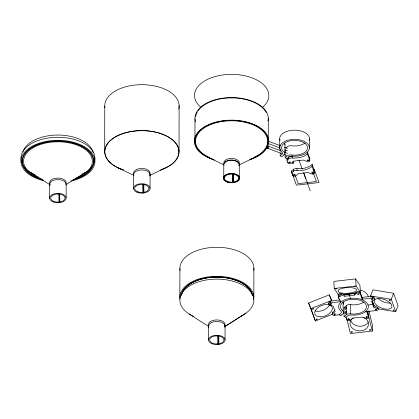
<?xml version="1.0" encoding="UTF-8"?>
<svg xmlns="http://www.w3.org/2000/svg" width="419" height="419" viewBox="0 0 419 419"><rect width="100%" height="100%" fill="white"/><g stroke="black" fill="none" stroke-linecap="round" stroke-linejoin="round"><path stroke-width="0.63" d="M49.604 198.129L49.631 184.36M58.959 193.934L59.168 202.696L59.184 194.086M59.687 193.85L59.896 202.613M66.15 197.978L66.171 184.177M104.687 152.045L104.771 106.138M133.525 188.498L133.551 174.723M142.879 184.302L143.089 193.059L143.099 184.454M143.607 184.219L143.817 192.976L143.832 184.213M150.065 188.341L150.091 174.545M179.033 151.348L179.112 105.447M179.856 297.438L179.908 268.38M194.935 141.601L194.971 118.718M208.51 339.998L208.536 326.228M217.859 335.802L218.069 344.565L218.084 335.954M218.587 335.719L218.797 344.481L218.812 335.713M223.767 178.19L223.793 164.421M225.05 339.846L225.076 326.045M232.603 174L232.707 182.469L232.718 174.335M233.331 173.916L233.435 182.385L233.446 174.252M239.27 178.049L239.291 164.248M253.851 297.254L253.904 268.202M268.239 140.92L268.275 118.038M279.703 148.216L279.724 139.035M287.23 159.063L287.02 158.476L285.15 157.78L287.413 155.842A3.719 2.111 0.1 0 1 291.415 154.962A13.01 7.39 0.1 0 0 307.551 147.42A13.01 7.39 0.1 0 0 290.095 140.847A13.01 7.39 0.1 0 0 284.176 152.238A3.719 2.111 0.1 0 1 284.312 154.674L282.05 156.617L280.191 155.915L280.196 152.851M280.196 151.018L280.201 149.18M284.925 153.443L284.941 144.262M285.15 157.78L285.156 154.721M285.161 152.888L285.166 149.824M309.353 157.303L309.798 160.377A1.859 1.058 0.1 0 1 309.018 161.467A1.859 1.058 0.1 0 1 306.949 161.467L303.204 160.058L293.787 161.142L291.315 163.263A1.859 1.058 0.1 0 1 289.409 163.714A1.859 1.058 0.1 0 1 287.942 162.886L287.015 160.315L287.02 158.476L289.56 156.528L292.326 156.14A14.869 8.443 0.1 0 0 309.374 147.106A14.869 8.443 0.1 0 0 289.896 139.773A14.869 8.443 0.1 0 0 281.903 152.217A3.719 2.111 0.1 0 1 281.846 154.491L280.191 155.915M287.942 162.886L287.942 161.991M288.665 158.895L288.67 157.062L290.262 156.297L292.326 156.14L292.326 157.979A3.719 2.111 0.1 0 0 288.665 158.895L287.015 160.315M314.025 169.753L314.47 172.832A1.859 1.058 0.1 0 1 313.69 173.916A1.859 1.058 0.1 0 1 311.626 173.922L307.881 172.513L298.459 173.592L295.987 175.718A1.859 1.058 0.1 0 1 294.08 176.169A1.859 1.058 0.1 0 1 292.614 175.341L291.687 172.764L291.692 170.931L293.342 169.517A3.719 2.111 0.1 0 1 297.003 168.595A14.869 8.443 0.1 0 0 312.129 164.468L314.475 170.999A1.859 1.058 0.1 0 1 314.093 171.874M292.614 175.341L292.619 173.995M291.687 172.764L293.337 171.35L293.342 169.517M293.337 171.35A3.719 2.111 0.1 0 1 296.998 170.433L297.003 168.595M309.798 160.377L307.452 153.852L307.452 152.018L309.798 158.544A1.859 1.058 0.1 0 1 309.421 159.419M309.416 148.137L309.432 138.956M314.47 172.832L312.124 166.306L312.129 164.468M363.718 302.062A13.01 7.39 0.1 0 1 350.336 304.655A3.719 2.111 0.1 0 0 346.335 305.535L344.072 307.478L344.057 316.654L345.921 317.356L347.576 315.936A3.719 2.111 0.1 0 1 351.237 315.015A14.869 8.443 0.1 0 0 368.285 305.975A14.869 8.443 0.1 0 0 348.802 298.647A14.869 8.443 0.1 0 0 340.815 311.092A3.719 2.111 0.1 0 1 340.752 313.365L339.102 314.784L334.566 315.303A1.859 1.058 0.1 0 1 332.655 314.858A1.859 1.058 0.1 0 1 332.644 313.684L335.121 311.563L333.194 306.21L329.454 304.802A1.859 1.058 0.1 0 1 328.653 303.717A1.859 1.058 0.1 0 1 330.104 302.885L330.109 301.544L332.293 300.8L339.809 299.936M332.644 313.684L332.649 312.632L334.97 309.981M334.566 315.303L334.572 313.957M340.568 302.45L338.222 295.924L338.222 294.578M339.097 314.213L339.097 314.789L340.956 315.486L343.219 313.548L343.219 312.972M340.307 300.491L340.307 301.717L330.104 302.885M340.956 315.486L340.956 314.915M362.425 299.941L360.078 293.415A1.859 1.058 0.1 0 0 358.612 292.588A1.859 1.058 0.1 0 0 356.705 293.038L354.233 295.159L344.811 296.243L341.066 294.835L341.071 293.777A1.87 0.634 -3.1 0 0 338.997 293.871A1.87 0.634 -3.1 0 0 338.248 294.573M343.219 313.548A3.719 2.111 0.1 0 0 343.082 311.113L343.098 301.931A3.719 2.111 0.1 0 1 343.376 304.236M344.811 296.243L344.816 294.489L341.071 293.777M345.921 316.785L346.853 319.927A1.859 1.058 0.1 0 0 348.32 320.755A1.859 1.058 0.1 0 0 350.221 320.299L352.698 318.178L362.116 317.094L365.86 318.508A1.859 1.058 0.1 0 0 367.929 318.503A1.859 1.058 0.1 0 0 368.71 317.419L368.71 316.073L367.243 311.495M344.057 316.654L346.319 314.716L346.335 305.535M346.319 314.716A3.719 2.111 0.1 0 1 350.321 313.836L350.336 304.655M354.233 295.159L354.233 293.405L356.705 291.985L356.705 293.038M360.078 293.415L360.078 292.069A1.87 0.634 -3.1 0 0 358.617 291.619A1.87 0.634 -3.1 0 0 356.663 291.975M372.36 298.035L372.36 296.694L370.176 296.453L362.163 297.37L362.163 299.208L372.36 298.035A1.859 1.058 0.1 0 1 374.272 298.48A1.859 1.058 0.1 0 1 374.282 299.653L371.81 301.78L373.732 307.127L377.477 308.536A1.859 1.058 0.1 0 1 378.278 309.62A1.859 1.058 0.1 0 1 376.822 310.453L365.331 311.773M373.732 307.127L373.738 305.372L372.172 301.025M377.477 308.536L377.477 307.483L373.738 305.372M368.311 310.872L368.034 313.768L372.292 331.031L350.436 333.54L346.633 318.131M372.292 331.031L372.737 326.391L368.94 310.982M370.972 297.092L370.548 295.914L372.863 289.838L393.588 293.274L398.05 305.687L395.735 311.757L378.153 308.845A1.87 0.948 17.2 0 0 377.509 307.467M395.735 311.757L391.273 299.344L393.588 293.274M285.732 148.117L287.429 146.66A3.719 2.111 0.1 0 1 291.43 145.781A13.01 7.39 0.1 0 0 305.032 143.026M224.83 326.574L246.016 313.098M66.129 184.585L84.874 172.707M224.799 326.59L243.779 314.575M149.855 175.414L165.086 168.077M238.757 165.123L254.595 157.492M315.376 320.98L308.62 303.026L329.36 294.835L331.659 300.376L310.914 308.567L315.376 320.98L332.566 314.198M313.103 169.863L314.391 169.711L319.006 182.543L296.422 185.135L292.027 172.916M355.668 278.913L356.098 285.978L360.371 292.462L359.947 285.397L355.668 278.913L333.812 281.421L334.242 288.487L338.515 294.971M334.242 288.487L356.098 285.978M343.659 294.379L355.228 293.049M344.816 294.489L354.233 293.405M343.816 294.735L355.385 293.41M368.034 304.995L372.769 304.456L372.774 302.701L372.407 302.659M370.548 295.914L391.273 299.344M268.438 141.219L280.39 145.718M284.574 147.294L287.565 148.415M267.662 143.308L280.211 148.033M284.993 149.834L287.382 150.73M268.427 146.179L280.981 150.903M284.564 152.254L287.554 153.38M267.652 148.274L281.997 153.673M283.789 154.344L286.779 155.47M344.072 307.478L344.654 307.693M208.322 157.324L223.767 164.824M118.383 167.904L133.713 175.352M30.116 172.078L50.065 184.805M189.021 313.946L208.762 326.537M360.078 292.069L362.294 297.736M349.598 294.075L349.519 295.704L350.488 298.391M308.62 303.026L310.914 308.567M372.25 300.643L374.162 305.964M371.8 300.968L374.031 307.174M366.625 311.621L368.71 317.419M313.527 173.639L316.371 181.553L298.16 183.642L295.316 175.729M303.833 173.052L310.212 190.797M298.941 159.985L302.24 169.166M303.56 172.838L305.54 178.342M291.692 170.931L291.87 171.429M329.36 294.835L331.487 300.748M288.67 157.062A3.719 2.111 0.1 0 1 292.326 156.14M307.452 153.852A14.869 8.443 0.1 0 1 292.326 157.979M309.777 159.037A1.87 1.414 4.7 0 1 309.432 160.226M309.023 160.503A1.87 1.414 4.7 0 1 308.389 160.697M280.075 140.48A14.869 8.443 0.1 0 1 294.437 130.168A14.869 8.443 0.1 0 1 309.128 140.365M284.192 143.057A3.719 2.111 0.1 0 1 284.794 144.922M312.124 166.306A14.869 8.443 0.1 0 1 296.998 170.433M314.449 171.491A1.87 1.414 4.7 0 1 314.109 172.675M313.574 173.01A1.87 1.414 4.7 0 1 312.794 173.173M313.208 172.02A0.744 0.56 4.7 0 1 312.103 172.015M294.992 174.11A0.744 0.56 4.7 0 1 293.892 174.105M23.019 151.568A35.505 20.164 0.1 0 1 58.702 135.054A35.505 20.164 0.1 0 1 93.123 152.49M50.149 184.376A8.27 4.698 0.1 0 1 57.324 178.065A8.27 4.698 0.1 0 1 65.987 183.768M35.186 174.807A36.998 21.008 0.1 0 1 30.362 144.236A36.998 21.008 0.1 0 1 84.392 143.607A36.998 21.008 0.1 0 1 81.998 174.262M49.971 185.607A8.27 4.698 0.1 0 1 57.382 179.594A8.27 4.698 0.1 0 1 66.066 185.051M42.083 179.348A35.505 20.164 0.1 0 1 30.142 148.755A35.505 20.164 0.1 0 1 85.298 148.509A35.505 20.164 0.1 0 1 74.43 179.206M38.862 177.556A34.389 19.531 0.1 0 1 32.195 148.352A34.389 19.531 0.1 0 1 84.046 148.645A34.389 19.531 0.1 0 1 76.567 177.771M42.492 179.699A35.877 20.374 0.1 0 1 29.985 148.53A35.877 20.374 0.1 0 1 86.251 148.85A35.877 20.374 0.1 0 1 72.88 179.871M43.812 180.73A36.998 21.008 0.1 0 1 28.838 148.321A36.998 21.008 0.1 0 1 87.801 148.96A36.998 21.008 0.1 0 1 70.9 181.024M200.533 106.997A37.181 21.112 0.1 0 1 207.3 79.516A37.181 21.112 0.1 0 1 256.182 79.652A37.181 21.112 0.1 0 1 262.682 107.17M133.902 174.456A8.27 4.698 0.1 0 1 141.758 168.422A8.27 4.698 0.1 0 1 149.782 174.409M123.553 170.046A37.181 21.112 0.1 0 1 113.329 138.129A37.181 21.112 0.1 0 1 170.444 138.228A37.181 21.112 0.1 0 1 160.105 170.114M104.907 107.61A37.181 21.112 0.1 0 1 143.104 84.69A37.181 21.112 0.1 0 1 178.698 109.008M123.086 169.779A36.998 21.008 0.1 0 1 113.224 138.359A36.998 21.008 0.1 0 1 169.386 137.689A36.998 21.008 0.1 0 1 162.09 169.313M133.891 175.975A8.27 4.698 0.1 0 1 141.701 169.952A8.27 4.698 0.1 0 1 149.813 175.865M209.605 157.471A36.065 20.479 0.1 0 1 204.812 127.507A36.065 20.479 0.1 0 1 257.785 127.219A36.065 20.479 0.1 0 1 254.223 157.23M268.548 143.581A37.181 21.112 0.1 0 1 249.567 159.759M214.523 160A37.181 21.112 0.1 0 1 196.317 134.536A37.181 21.112 0.1 0 1 237.783 120.452A37.181 21.112 0.1 0 1 268.762 141.575M224.704 163.148A7.154 4.064 0.1 0 1 231.571 160.283A7.154 4.064 0.1 0 1 238.401 163.19M223.95 165.222A7.752 4.4 0.1 0 1 231.833 159.948A7.752 4.4 0.1 0 1 239.003 165.557M223.95 163.693A7.752 4.4 0.1 0 1 231.833 158.419A7.752 4.4 0.1 0 1 239.008 164.028M213.041 159.194A36.657 20.814 0.1 0 1 203.487 127.858A36.657 20.814 0.1 0 1 259.476 127.785A36.657 20.814 0.1 0 1 250.405 159.147M195.505 121.887A36.657 20.814 0.1 0 1 230.796 97.564A36.657 20.814 0.1 0 1 267.992 121.044M195.668 116.754A36.065 20.479 0.1 0 1 197.469 111.763M198.103 110.789A36.065 20.479 0.1 0 1 233.179 97.92A36.065 20.479 0.1 0 1 266.165 112.533M181.097 295.646A35.877 20.374 0.1 0 1 216.911 276.975A35.877 20.374 0.1 0 1 252.626 295.793M181.919 293.703A35.505 20.164 0.1 0 1 216.005 277.189A35.505 20.164 0.1 0 1 251.447 292.844M179.987 299.056A36.998 21.008 0.1 0 1 217.073 276.336A36.998 21.008 0.1 0 1 253.684 299.391M208.887 325.966A8.27 4.698 0.1 0 1 216.738 319.922A8.27 4.698 0.1 0 1 224.767 325.909M208.877 327.475A8.27 4.698 0.1 0 1 216.686 321.452A8.27 4.698 0.1 0 1 224.799 327.365M193.552 316.429A36.998 21.008 0.1 0 1 189.435 285.999A36.998 21.008 0.1 0 1 243.167 285.402A36.998 21.008 0.1 0 1 241.37 315.9M181.547 294.903A35.505 20.164 0.1 0 1 216.827 276.917A35.505 20.164 0.1 0 1 252.159 294.955M372.365 296.704A1.87 0.948 17.2 0 1 374.235 297.474A1.87 0.948 17.2 0 1 374.397 298.574M338.222 295.924A1.859 1.058 0.1 0 1 339.002 294.835A1.859 1.058 0.1 0 1 341.066 294.835M332.508 313.779A1.87 1.105 -18.2 0 1 332.607 312.621M329.02 303.634A1.87 1.105 -18.2 0 1 330.109 301.554M349.656 319.681A1.87 1.414 4.7 0 1 348.875 319.838M368.689 316.078A1.87 1.414 4.7 0 1 368.495 317.089M367.274 316.712A0.744 0.56 4.7 0 1 366.29 316.555M349.231 318.697A0.744 0.56 4.7 0 1 348.079 318.644M338.751 298.642A14.869 8.443 0.1 0 1 338.725 296.432M360.67 290.105A14.869 8.443 0.1 0 1 368.217 296.374M343.082 311.113A13.01 7.39 0.1 0 1 349.001 299.721A13.01 7.39 0.1 0 1 366.457 306.294A13.01 7.39 0.1 0 1 350.321 313.836M361.676 297.799A14.869 8.443 0.1 0 1 362.241 298.024M330.004 301.879A0.555 0.33 -22.5 0 1 330.387 301.727M329.475 305.111A9.297 5.494 -22.5 0 1 315.004 310.825M363.598 317.413A9.297 7.243 5.5 0 1 366.751 328.192A9.297 7.243 5.5 0 1 352.819 328.653A9.297 7.243 5.5 0 1 353.479 317.749M368.275 322.075A9.297 7.243 5.5 0 1 358.784 326.207A9.297 7.243 5.5 0 1 350.577 320.064M372.491 296.914A0.555 0.272 20.9 0 1 373.151 297.291M390.367 303.099A9.297 4.52 20.9 0 1 378.111 298.338M180.128 270.538A36.998 21.008 0.1 0 1 216.649 247.283A36.998 21.008 0.1 0 1 253.736 270.339M335.865 288.832L336.976 288.785L335.87 288.817M354.076 286.743L355.186 286.696L354.086 286.727M307.462 160.66A0.759 0.429 0.1 0 0 308.63 160.32A0.759 0.429 0.1 0 0 307.525 159.917A0.759 0.429 0.1 0 0 307.462 160.66M289.246 162.75A0.759 0.429 0.1 0 0 290.414 162.41A0.759 0.429 0.1 0 0 289.314 162.006A0.759 0.429 0.1 0 0 289.246 162.75M268.207 143.015A1.116 0.503 -69.4 0 0 268.485 141.24A1.116 0.503 -69.4 0 0 267.458 142.533A1.116 0.503 -69.4 0 0 268.207 143.015M268.197 147.975A1.116 0.503 -69.4 0 0 268.474 146.205A1.116 0.503 -69.4 0 0 267.448 147.498A1.116 0.503 -69.4 0 0 268.197 147.975M293.316 163.342A1.116 0.503 -69.4 0 0 293.52 161.608A1.116 0.503 -69.4 0 0 292.514 162.991A1.116 0.503 -69.4 0 0 293.316 163.342M312.134 173.115A0.759 0.429 0.1 0 0 313.302 172.775A0.759 0.429 0.1 0 0 312.197 172.371A0.759 0.429 0.1 0 0 312.134 173.115M293.923 175.205A0.759 0.429 0.1 0 0 295.086 174.864A0.759 0.429 0.1 0 0 293.986 174.461A0.759 0.429 0.1 0 0 293.923 175.205M53.265 201.948A8.27 4.698 0.1 0 0 66.129 198.381A8.27 4.698 0.1 0 0 54.24 193.829A8.27 4.698 0.1 0 0 53.265 201.948M53.894 201.424A7.154 4.064 0.1 0 0 65.018 198.334A7.154 4.064 0.1 0 0 54.721 194.4A7.154 4.064 0.1 0 0 53.894 201.424M137.181 192.311A8.27 4.698 0.1 0 0 150.049 188.749A8.27 4.698 0.1 0 0 138.16 184.198A8.27 4.698 0.1 0 0 137.181 192.311M137.814 191.792A7.154 4.064 0.1 0 0 148.939 188.697A7.154 4.064 0.1 0 0 138.642 184.769A7.154 4.064 0.1 0 0 137.814 191.792M227.292 182.155A8.27 4.698 0.1 0 0 239.794 178.19A8.27 4.698 0.1 0 0 227.475 174.016A8.27 4.698 0.1 0 0 227.292 182.155M227.863 181.61A7.154 4.064 0.1 0 0 238.678 178.18A7.154 4.064 0.1 0 0 228.02 174.571A7.154 4.064 0.1 0 0 227.863 181.61M227.559 181.898A7.752 4.4 0.1 0 0 239.27 178.185A7.752 4.4 0.1 0 0 227.732 174.278A7.752 4.4 0.1 0 0 227.559 181.898M212.166 343.816A8.27 4.698 0.1 0 0 225.034 340.249A8.27 4.698 0.1 0 0 213.14 335.698A8.27 4.698 0.1 0 0 212.166 343.816M212.794 343.292A7.154 4.064 0.1 0 0 223.924 340.202A7.154 4.064 0.1 0 0 213.622 336.268A7.154 4.064 0.1 0 0 212.794 343.292M357.952 294.274A0.759 0.429 0.1 0 0 359.114 293.934A0.759 0.429 0.1 0 0 358.015 293.53A0.759 0.429 0.1 0 0 357.952 294.274M375.539 309.84A0.759 0.429 0.1 0 0 376.702 309.494A0.759 0.429 0.1 0 0 375.592 309.096A0.759 0.429 0.1 0 0 375.539 309.84M371.815 299.491A0.759 0.429 0.1 0 0 372.978 299.15A0.759 0.429 0.1 0 0 371.873 298.747A0.759 0.429 0.1 0 0 371.815 299.491M339.736 296.364A0.759 0.429 0.1 0 0 340.904 296.024A0.759 0.429 0.1 0 0 339.799 295.62A0.759 0.429 0.1 0 0 339.736 296.364M330.581 304.225A0.759 0.429 0.1 0 0 331.743 303.88A0.759 0.429 0.1 0 0 330.633 303.482A0.759 0.429 0.1 0 0 330.581 304.225M334.299 314.575A0.759 0.429 0.1 0 0 335.462 314.229A0.759 0.429 0.1 0 0 334.352 313.826A0.759 0.429 0.1 0 0 334.299 314.575M366.374 317.702A0.759 0.429 0.1 0 0 367.542 317.361A0.759 0.429 0.1 0 0 366.436 316.953A0.759 0.429 0.1 0 0 366.374 317.702M348.158 319.791A0.759 0.429 0.1 0 0 349.326 319.451A0.759 0.429 0.1 0 0 348.22 319.048A0.759 0.429 0.1 0 0 348.158 319.791M345.853 308.939A1.116 0.503 -69.4 0 0 346.131 307.169A1.116 0.503 -69.4 0 0 345.099 308.463A1.116 0.503 -69.4 0 0 345.853 308.939M345.843 313.134A1.116 0.503 -69.4 0 0 346.125 311.359A1.116 0.503 -69.4 0 0 345.094 312.653A1.116 0.503 -69.4 0 0 345.843 313.134M320.807 316.864A9.297 5.494 -22.5 0 0 332.162 307.268A9.297 5.494 -22.5 0 0 317.586 307.907A9.297 5.494 -22.5 0 0 320.807 316.864M312.852 309.29A0.555 0.33 -22.5 0 0 313.532 308.714A0.555 0.33 -22.5 0 0 312.658 308.751A0.555 0.33 -22.5 0 0 312.852 309.29M316.57 319.634A0.555 0.33 -22.5 0 0 317.251 319.063A0.555 0.33 -22.5 0 0 316.382 319.1A0.555 0.33 -22.5 0 0 316.57 319.634M351.583 332.236A0.555 0.435 5.5 0 0 352.458 331.948A0.555 0.435 5.5 0 0 351.667 331.487A0.555 0.435 5.5 0 0 351.583 332.236M369.799 330.146A0.555 0.435 5.5 0 0 370.668 329.858A0.555 0.435 5.5 0 0 369.883 329.397A0.555 0.435 5.5 0 0 369.799 330.146M376.875 305.425A9.297 4.52 20.9 0 0 391.665 307.483A9.297 4.52 20.9 0 0 380.881 298.6A9.297 4.52 20.9 0 0 376.875 305.425M389.539 300.187A0.555 0.272 20.9 0 0 390.429 300.308A0.555 0.272 20.9 0 0 389.78 299.779A0.555 0.272 20.9 0 0 389.539 300.187M393.258 310.531A0.555 0.272 20.9 0 0 394.148 310.657A0.555 0.272 20.9 0 0 393.499 310.123A0.555 0.272 20.9 0 0 393.258 310.531M342.747 293.206A9.297 2.844 -3.5 0 0 356.585 289.938A9.297 2.844 -3.5 0 0 342.585 288.277A9.297 2.844 -3.5 0 0 342.747 293.206"/></g></svg>
